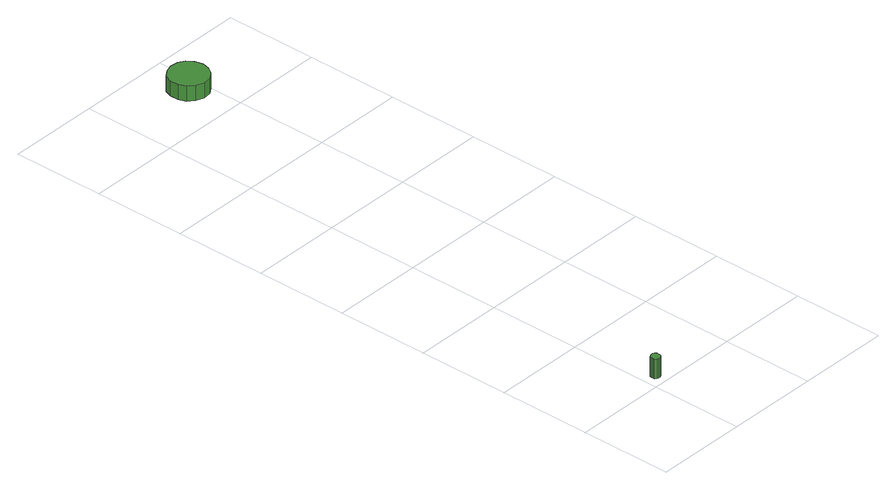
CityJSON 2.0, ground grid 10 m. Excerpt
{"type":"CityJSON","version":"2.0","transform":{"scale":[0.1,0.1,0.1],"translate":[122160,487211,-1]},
"CityObjects":{
"tree1":{"type":"SolitaryVegetationObject","attributes":{"function":"something"},"geometry":[{"type":"MultiSurface","lod":"1","boundaries":[[[0,1,2,3,4,5,6,7,8,9,10,11,12,13,14]],[[15,16,17,18,19,20,21,22,23,24,25,26,27,28,29]],[[0,29,28,1]],[[1,28,27,2]],[[2,27,26,3]],[[3,26,25,4]],[[4,25,24,5]],[[5,24,23,6]],[[6,23,22,7]],[[7,22,21,8]],[[8,21,20,9]],[[9,20,19,10]],[[10,19,18,11]],[[11,18,17,12]],[[12,17,16,13]],[[13,16,15,14]],[[14,15,29,0]]]}]},
"tree2":{"type":"SolitaryVegetationObject","attributes":{"function":"something"},"geometry":[{"type":"MultiSurface","lod":"1","boundaries":[[[30,31,32,33,34,35,36,37,38,39,40,41,42,43,44]],[[45,46,47,48,49,50,51,52,53,54,55,56,57,58,59]],[[30,59,58,31]],[[31,58,57,32]],[[32,57,56,33]],[[33,56,55,34]],[[34,55,54,35]],[[35,54,53,36]],[[36,53,52,37]],[[37,52,51,38]],[[38,51,50,39]],[[39,50,49,40]],[[40,49,48,41]],[[41,48,47,42]],[[42,47,46,43]],[[43,46,45,44]],[[44,45,59,30]]]}]}
},
"vertices":[
[19,13,30],[19,15,30],[18,17,30],[16,18,30],[14,18,30],[12,17,30],[10,16,30],[10,14,30],[10,12,30],[10,10,30],[12,9,30],[14,8,30],[16,8,30],[18,9,30],[19,11,30],[19,11,8],[18,9,8],[16,8,8],[14,8,8],[12,9,8],[10,10,8],[10,12,8],[10,14,8],[10,16,8],[12,17,8],[14,18,8],[16,18,8],[18,17,8],[19,15,8],[19,13,8],
[107,652,25],[105,661,25],[100,668,25],[93,672,25],[84,673,25],[76,670,25],[69,665,25],[66,657,25],[66,648,25],[69,640,25],[76,634,25],[84,631,25],[93,632,25],[100,637,25],[105,644,25],[105,644,8],[100,637,8],[93,632,8],[84,631,8],[76,634,8],[69,640,8],[66,648,8],[66,657,8],[69,665,8],[76,670,8],[84,673,8],[93,672,8],[100,668,8],[105,661,8],[107,652,8]
]}
